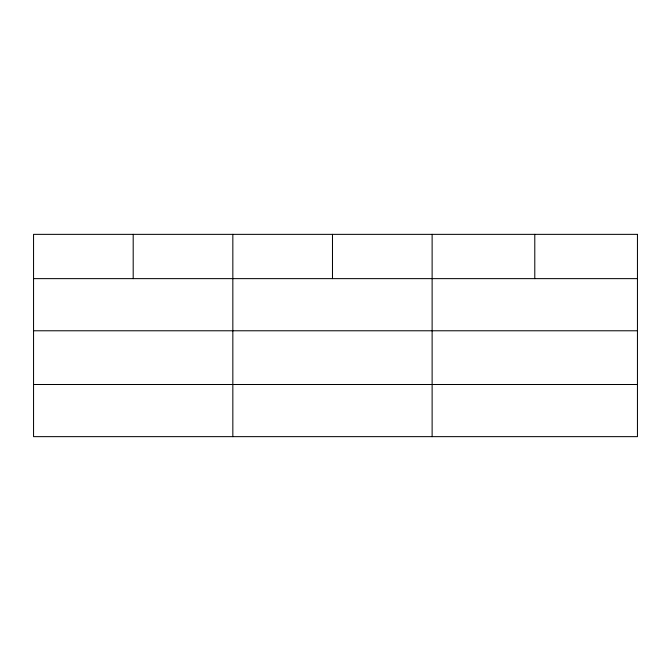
<?xml version="1.0" encoding="UTF-8"?>
<svg xmlns="http://www.w3.org/2000/svg" width="671" height="671" viewBox="0 0 671 671"><rect width="100%" height="100%" fill="white"/><g stroke="black" fill="none" stroke-linecap="round" stroke-linejoin="round"><path stroke-width="1.01" d="M33.55 278.633L637.45 278.633M33.55 330.778L637.45 330.778M33.55 384.5L637.45 384.5M534.787 234.355L534.787 278.633M432.124 234.355L432.124 436.645M332.481 234.355L332.481 278.633M232.837 234.355L232.837 436.645M133.194 234.355L133.194 278.633M637.45 234.355L33.55 234.355L33.55 436.645L637.45 436.645L637.45 234.355"/></g></svg>
